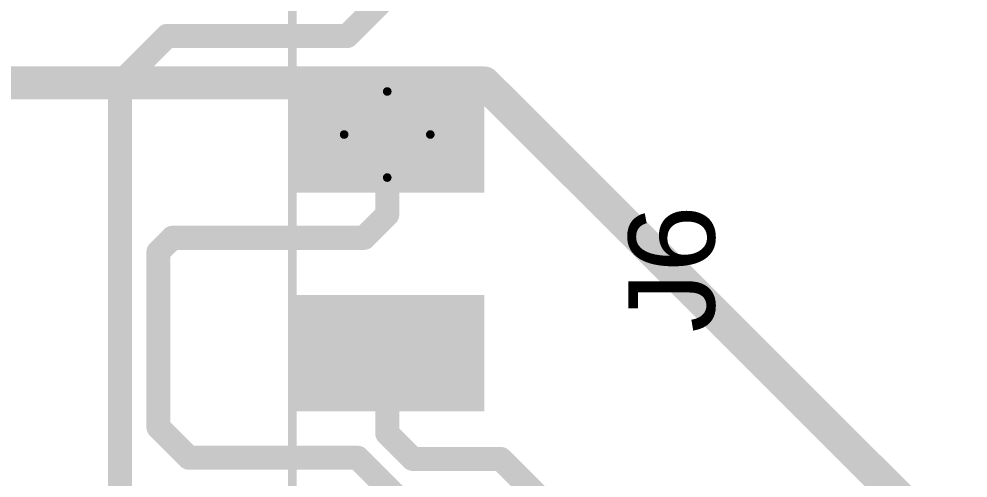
# Model space of a CAD drawing. Header units: inches. Extents: x -21 to 344, y -3 to 240.
# Drawn here: x 59.13 to 70.14, y 58.31 to 63.64 of the extents above; entities that cross this region are included whole.
import ezdxf

# ---------------------------------------------------------------- set-up
doc = ezdxf.new("R2010")
doc.units = ezdxf.units.IN
for name, color, linetype in [('Bottom Layer', 5, 'Continuous'), ('Top Component Center', 76, 'Continuous'), ('Top Designator', 56, 'Continuous'), ('Top Layer', 1, 'Continuous'), ('Top Paste', 8, 'Continuous'), ('Top Solder', 216, 'Continuous')]:
    doc.layers.add(name, color=color, linetype=linetype)
doc.styles.add('Arial', font='', dxfattribs={"height": 0.2})
doc.styles.get('Arial').set_extended_font_data('Arial')

# ---------------------------------------------------------------- blocks, each defined once
blk = doc.blocks.new('PINHEADER1X5_RA_65')
at = {"layer": 'Top Layer'}
for points in [[(-3.09, 1), (-1.99, 1), (-1.99, -1), (-3.09, -1)], [(-0.55, 1), (0.55, 1), (0.55, -1), (-0.55, -1)]]:
    blk.add_hatch(color=1, dxfattribs=at).paths.add_polyline_path(points)
at = {"layer": 'Top Paste'}
for points in [[(-3.217, 1.127), (-1.863, 1.127), (-1.863, -1.127), (-3.217, -1.127)], [(-0.677, 1.127), (0.677, 1.127), (0.677, -1.127), (-0.677, -1.127)]]:
    blk.add_hatch(color=8, dxfattribs=at).paths.add_polyline_path(points)
at = {"layer": 'Top Solder'}
for points in [[(-3.14, 1.05), (-1.94, 1.05), (-1.94, -1.05), (-3.14, -1.05)], [(-0.6, 1.05), (0.6, 1.05), (0.6, -1.05), (-0.6, -1.05)]]:
    blk.add_hatch(color=216, dxfattribs=at).paths.add_polyline_path(points)
at = {"layer": 'Top Component Center'}
for points in [[(-6.8, 1.1, 0.1, 0.1, 0), (6.8, 1.1, 0.1, 0.1, 0)], [(0, 0.5, 0.1, 0.1, 0), (0, -0.5, 0.1, 0.1, 0)], [(-0.5, 0, 0.1, 0.1, 0), (0.5, 0, 0.1, 0.1, 0)]]:
    blk.add_lwpolyline(points, format="xyseb", dxfattribs=at)
for points in [[(-0.025, 0.5, 0.05, 0.05, 1), (0.025, 0.5, 0.05, 0.05, 1)], [(-0.525, 0, 0.05, 0.05, 1), (-0.475, 0, 0.05, 0.05, 1)], [(0.475, 0, 0.05, 0.05, 1), (0.525, 0, 0.05, 0.05, 1)], [(-0.025, -0.5, 0.05, 0.05, 1), (0.025, -0.5, 0.05, 0.05, 1)]]:
    blk.add_lwpolyline(points, format="xyseb", close=True, dxfattribs=at)
at = {"layer": 'Top Designator'}
blk.add_lwpolyline([(-6.8, 1.1, 0.1, 0.1, 0), (6.8, 1.1, 0.1, 0.1, 0)], format="xyseb", dxfattribs=at)
at = {"layer": 'Top Designator', "style": 'Arial'}
blk.add_text('J6', height=1, dxfattribs=at).set_placement((-2.3, -3.8))

msp = doc.modelspace()

# ---------------------------------------------------------------- linework, layer by layer
at = {"layer": 'Bottom Layer'}
for points in [[(35.9, 62.9, 0.381, 0.381, 0), (64.527, 62.9, 0.381, 0.381, 0)], [(64.527, 62.9, 0.381, 0.381, 0), (69.95, 57.477, 0.381, 0.381, 0)]]:
    msp.add_lwpolyline(points, format="xyseb", dxfattribs=at)
msp.add_lwpolyline([(64.432, 62.9, 0.191, 0.191, 1), (64.622, 62.9, 0.191, 0.191, 1)], format="xyseb", close=True, dxfattribs=at)
msp.add_lwpolyline([(64.432, 62.9, 0.191, 0.191, 1), (64.622, 62.9, 0.191, 0.191, 1)], format="xyseb", close=True, dxfattribs=at)
at = {"layer": 'Top Layer'}
for points in [[(62.936, 63.445, 0.279, 0.279, 0), (63.4, 63.909, 0.279, 0.279, 0)], [(60.3, 62.9, 0.279, 0.279, 0), (60.845, 63.445, 0.279, 0.279, 0)], [(60.845, 63.445, 0.279, 0.279, 0), (62.936, 63.445, 0.279, 0.279, 0)], [(60.3, 58.081, 0.279, 0.279, 0), (60.3, 62.9, 0.279, 0.279, 0)], [(63.4, 61.369, 0.279, 0.279, 0), (63.4, 62.3, 0.279, 0.279, 0)], [(63.131, 61.1, 0.279, 0.279, 0), (63.4, 61.369, 0.279, 0.279, 0)], [(60.744, 60.936, 0.279, 0.279, 0), (60.908, 61.1, 0.279, 0.279, 0)], [(60.908, 61.1, 0.279, 0.279, 0), (63.131, 61.1, 0.279, 0.279, 0)], [(60.744, 58.9, 0.279, 0.279, 0), (60.744, 60.936, 0.279, 0.279, 0)], [(63.4, 58.829, 0.279, 0.279, 0), (63.4, 59.76, 0.279, 0.279, 0)], [(60.744, 58.9, 0.279, 0.279, 0), (61.1, 58.545, 0.279, 0.279, 0)], [(63.4, 58.829, 0.279, 0.279, 0), (63.697, 58.532, 0.279, 0.279, 0)], [(61.1, 58.545, 0.279, 0.279, 0), (63.056, 58.545, 0.279, 0.279, 0)], [(63.056, 58.545, 0.279, 0.279, 0), (63.513, 58.088, 0.279, 0.279, 0)], [(63.697, 58.532, 0.279, 0.279, 0), (64.716, 58.532, 0.279, 0.279, 0)], [(64.716, 58.532, 0.279, 0.279, 0), (65.162, 58.086, 0.279, 0.279, 0)]]:
    msp.add_lwpolyline(points, format="xyseb", dxfattribs=at)
for points in [[(60.775, 63.445, 0.14, 0.14, 1), (60.915, 63.445, 0.14, 0.14, 1)], [(60.775, 63.445, 0.14, 0.14, 1), (60.915, 63.445, 0.14, 0.14, 1)], [(62.866, 63.445, 0.14, 0.14, 1), (63.006, 63.445, 0.14, 0.14, 1)], [(62.866, 63.445, 0.14, 0.14, 1), (63.006, 63.445, 0.14, 0.14, 1)], [(60.23, 62.9, 0.14, 0.14, 1), (60.37, 62.9, 0.14, 0.14, 1)], [(60.23, 62.9, 0.14, 0.14, 1), (60.37, 62.9, 0.14, 0.14, 1)], [(63.33, 62.3, 0.14, 0.14, 1), (63.47, 62.3, 0.14, 0.14, 1)], [(63.33, 61.369, 0.14, 0.14, 1), (63.47, 61.369, 0.14, 0.14, 1)], [(63.33, 61.369, 0.14, 0.14, 1), (63.47, 61.369, 0.14, 0.14, 1)], [(60.838, 61.1, 0.14, 0.14, 1), (60.978, 61.1, 0.14, 0.14, 1)], [(60.838, 61.1, 0.14, 0.14, 1), (60.978, 61.1, 0.14, 0.14, 1)], [(63.061, 61.1, 0.14, 0.14, 1), (63.201, 61.1, 0.14, 0.14, 1)], [(63.061, 61.1, 0.14, 0.14, 1), (63.201, 61.1, 0.14, 0.14, 1)], [(60.675, 60.936, 0.14, 0.14, 1), (60.814, 60.936, 0.14, 0.14, 1)], [(60.675, 60.936, 0.14, 0.14, 1), (60.814, 60.936, 0.14, 0.14, 1)], [(63.33, 59.76, 0.14, 0.14, 1), (63.47, 59.76, 0.14, 0.14, 1)], [(60.675, 58.9, 0.14, 0.14, 1), (60.814, 58.9, 0.14, 0.14, 1)], [(60.675, 58.9, 0.14, 0.14, 1), (60.814, 58.9, 0.14, 0.14, 1)], [(63.33, 58.829, 0.14, 0.14, 1), (63.47, 58.829, 0.14, 0.14, 1)], [(63.33, 58.829, 0.14, 0.14, 1), (63.47, 58.829, 0.14, 0.14, 1)], [(61.03, 58.545, 0.14, 0.14, 1), (61.17, 58.545, 0.14, 0.14, 1)], [(61.03, 58.545, 0.14, 0.14, 1), (61.17, 58.545, 0.14, 0.14, 1)], [(62.986, 58.545, 0.14, 0.14, 1), (63.126, 58.545, 0.14, 0.14, 1)], [(62.986, 58.545, 0.14, 0.14, 1), (63.126, 58.545, 0.14, 0.14, 1)], [(63.627, 58.532, 0.14, 0.14, 1), (63.767, 58.532, 0.14, 0.14, 1)], [(63.627, 58.532, 0.14, 0.14, 1), (63.767, 58.532, 0.14, 0.14, 1)], [(64.646, 58.532, 0.14, 0.14, 1), (64.785, 58.532, 0.14, 0.14, 1)], [(64.646, 58.532, 0.14, 0.14, 1), (64.785, 58.532, 0.14, 0.14, 1)]]:
    msp.add_lwpolyline(points, format="xyseb", close=True, dxfattribs=at)

# ---------------------------------------------------------------- block references
at = {"rotation": 90}
msp.add_blockref('PINHEADER1X5_RA_65', (63.4, 62.3), dxfattribs=at)

doc.saveas('drawing.dxf')
